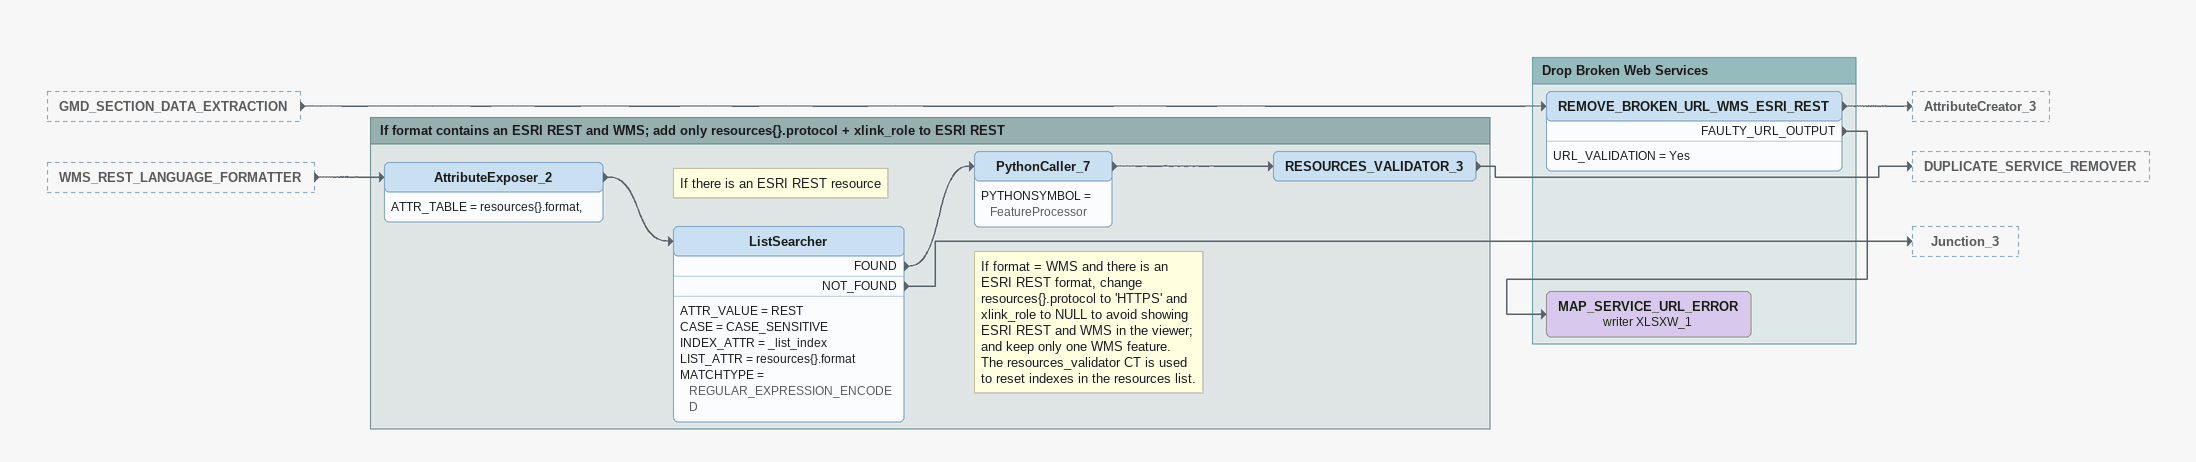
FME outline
GMD_SECTION_DATA_EXTRACTION [outside]
    -> REMOVE_BROKEN_URL_WMS_ESRI_REST
WMS_REST_LANGUAGE_FORMATTER [outside]
    -> AttributeExposer_2

Bookmark: If format contains an ESRI REST and WMS; add only resources{}.protocol + xlink_role to ESRI REST
AttributeExposer_2
    ATTR_TABLE = resources{}.format,
    -> ListSearcher
Note: If there is an ESRI REST resource
ListSearcher
    ATTR_VALUE = REST
    CASE = CASE_SENSITIVE
    INDEX_ATTR = _list_index
    LIST_ATTR = resources{}.format
    MATCHTYPE = REGULAR_EXPRESSION_ENCODED
    FOUND -> PythonCaller_7
    NOT_FOUND -> Junction_3
Note: If format = WMS and there is an ESRI REST format, change resources{}.protocol to 'HTTPS' and xlink_role to NULL to avoid showing ESRI REST and WMS in the viewer; and keep only one WMS feature. / The resources_validator CT is used to reset indexes in the resources list.
PythonCaller_7
    PYTHONSYMBOL = FeatureProcessor
    -> RESOURCES_VALIDATOR_3
RESOURCES_VALIDATOR_3
    -> DUPLICATE_SERVICE_REMOVER

Bookmark: Drop Broken Web Services
REMOVE_BROKEN_URL_WMS_ESRI_REST
    URL_VALIDATION = Yes
    -> AttributeCreator_3
    FAULTY_URL_OUTPUT -> MAP_SERVICE_URL_ERROR (writer XLSXW_1)
MAP_SERVICE_URL_ERROR (writer XLSXW_1)
